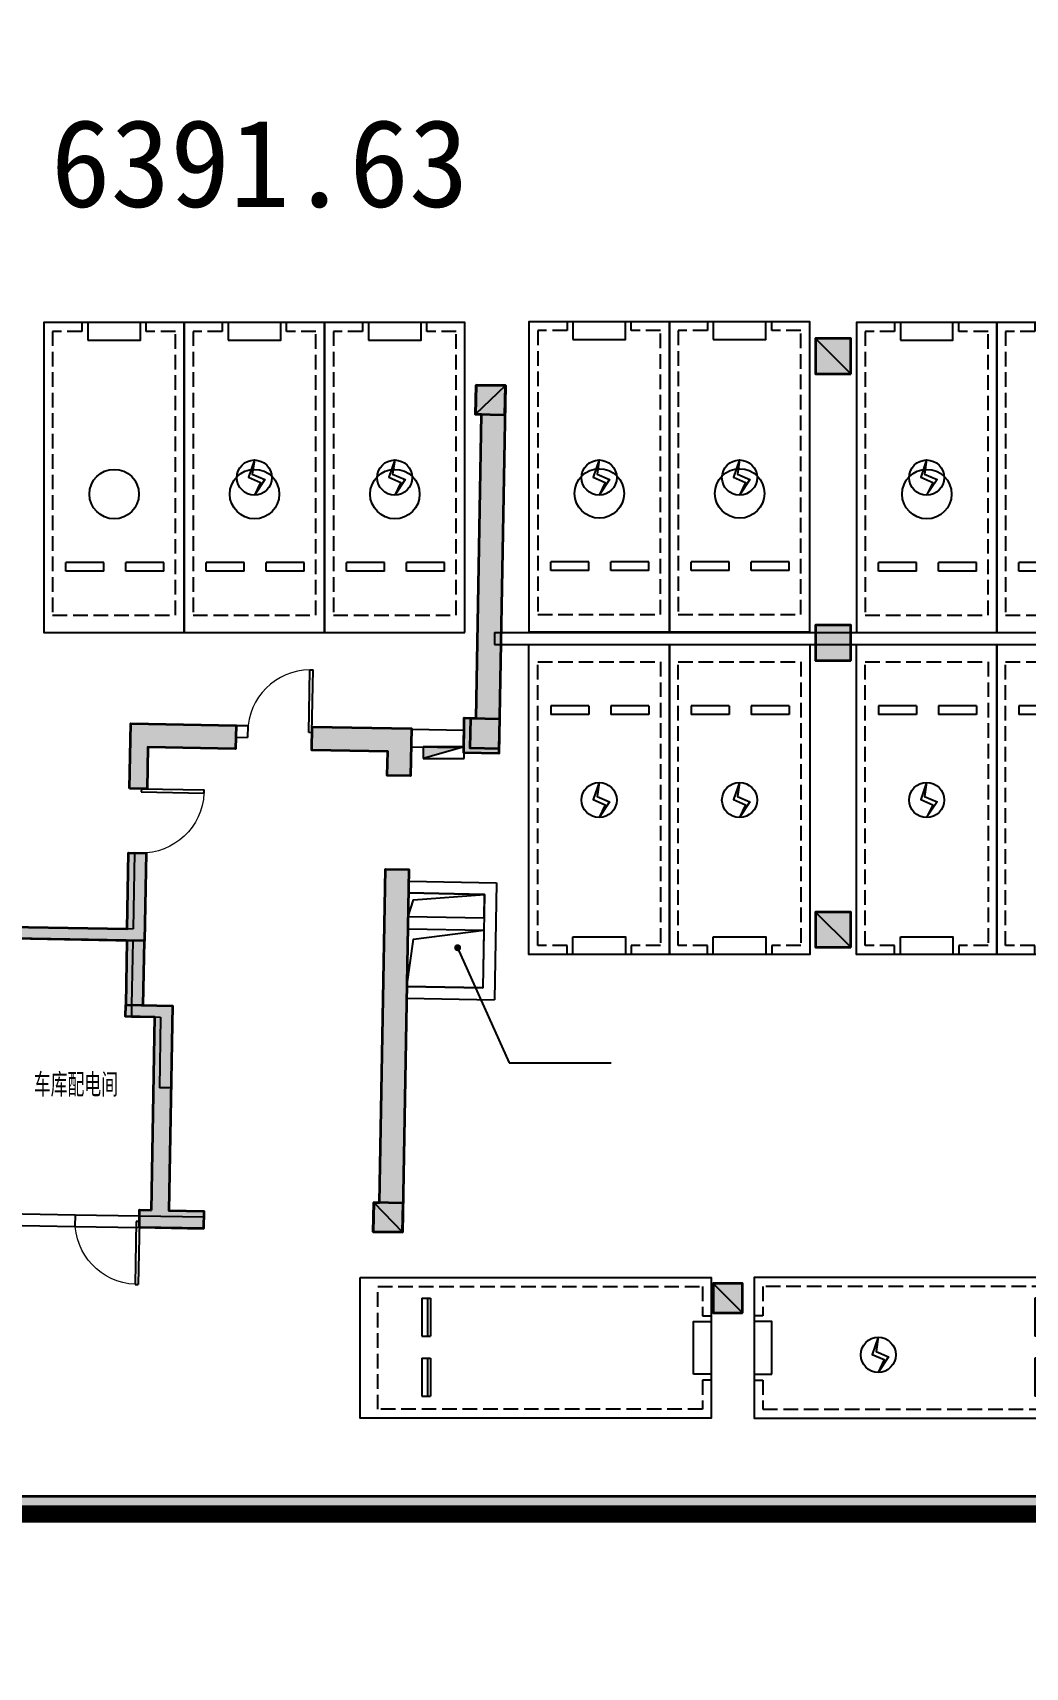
# Model space of a CAD drawing. Extents: x 512858 to 514372, y -232486 to -231710.
# Drawn here: x 512924.43 to 512941.41, y -232126.41 to -232098.47 of the extents above; entities that cross this region are included whole.
import ezdxf

# ---------------------------------------------------------------- set-up
doc = ezdxf.new("R2010")
doc.units = 0
doc.header["$LTSCALE"] = 1000
for name, pattern in [('DASH', [0.35, 0.25, -0.1]), ('新块$0$__DASH', [0.35, 0.25, -0.1]), ('新块$0$DASH', [0.35, 0.25, -0.1])]:
    doc.linetypes.add(name, pattern=pattern)
doc.layers.get('0').update_dxf_attribs({"color": 252})
for name, color, linetype in [('_0', 252, 'Continuous'), ('A-ANNO-HATC-PATT', 252, 'Continuous'), ('A-ANNO-NOTE', 252, 'Continuous'), ('A-COLU-CONC', 252, 'Continuous'), ('A-DOOR-FIRE', 252, 'Continuous'), ('A-WALL-BLOK', 252, 'Continuous'), ('AA-WALL', 252, 'Continuous'), ('AD-普通车位', 252, 'Continuous'), ('B1F_车位$0$A-PARK-W', 252, 'Continuous'), ('PUB_HATCH', 252, 'Continuous'), ('WALL', 252, 'Continuous'), ('建-房间名称', 252, 'Continuous'), ('新块$0$A-PARK-D', 252, 'Continuous'), ('新块$0$A-PARK-shuiping', 252, 'Continuous'), ('新块$0$AD-普通车位', 252, '新块$0$DASH'), ('风井', 252, 'Continuous')]:
    doc.layers.add(name, color=color, linetype=linetype)
for name, color, linetype, lineweight in [('P-FIRE-FH', 252, 'Continuous', 25), ('s-colu-cons', 252, 'Continuous', 35), ('S-COLU-HATC', 252, 'Continuous', 25), ('S-WALL', 252, 'Continuous', 35), ('S-WALL-HATC', 252, 'Continuous', 25), ('面积-不计容-地下室-1', 4, 'Continuous', 0)]:
    doc.layers.add(name, color=color, linetype=linetype, lineweight=lineweight)
doc.layers.add('数车位', color=252, linetype='Continuous', plot=False)
doc.styles.add('dw', font='simhei.ttf')
doc.styles.add('邻里中心-雨水$0$STANDARD', font='GBENOR', dxfattribs={"bigfont": 'GBCBIG'})

# ---------------------------------------------------------------- blocks, each defined once
blk = doc.blocks.new('新块$0$A$C0EC85F9A')
at = {"layer": '新块$0$A-PARK-D'}
for p, q in [((1025, 1200), (375, 1200)), ((375, 1050), (375, 1200)), ((1025, 1050), (1025, 1200)), ((2050, 1200), (1400, 1200)), ((1400, 1050), (1400, 1200)), ((2050, 1050), (2050, 1200)), ((1025, 1050), (375, 1050)), ((2050, 1050), (1400, 1050))]:
    blk.add_line(p, q, dxfattribs=at)
for points in [[(2400, 0), (2400, 5300), (0, 5300), (0, 0)], [(750, 5000), (1650, 5000), (1650, 5300), (750, 5300)]]:
    blk.add_lwpolyline(points, close=True, dxfattribs=at)
at = {"layer": '新块$0$A-PARK-D', "linetype": '新块$0$__DASH'}
blk.add_lwpolyline([(650, 5300), (650, 5150), (150, 5150), (150, 300), (2250, 300), (2250, 5150), (1750, 5150), (1750, 5300)], dxfattribs=at)
blk = doc.blocks.new('新块$0$dfghgfhfghg')
at = {"layer": '新块$0$A-PARK-D', "extrusion": (-1.87256e-08, 1.87406e-20, 1), "rotation": 8.24447464e-08}
blk.add_blockref('新块$0$A$C0EC85F9A', (-1200, -2800, 0), dxfattribs=at)
blk = doc.blocks.new('A$C040F5B7D')
at = {"layer": '新块$0$AD-普通车位', "extrusion": (2.15467e-06, 6.25413e-07, -1), "zscale": -1}
blk.add_blockref('新块$0$dfghgfhfghg', (-1200, 2800, 0), dxfattribs=at)
blk = doc.blocks.new('新块$0$A$C0C5D4F76')
at = {"layer": '新块$0$A-PARK-shuiping'}
for p, q in [((-1200, 850), (-1200, 200)), ((-1050, 850), (-1200, 850)), ((-1150, 850), (-1150, 200)), ((-1050, 850), (-1050, 200)), ((-1050, 200), (-1200, 200)), ((-1050, -175), (-1200, -175)), ((-1200, -175), (-1200, -825)), ((-1150, -175), (-1150, -825)), ((-1050, -175), (-1050, -825)), ((-1050, -825), (-1200, -825))]:
    blk.add_line(p, q, dxfattribs=at)
for points in [[(0, 1200), (-6000, 1200), (-6000, -1200), (0, -1200)], [(-5700, -450), (-5700, 450), (-6000, 450), (-6000, -450)]]:
    blk.add_lwpolyline(points, close=True, dxfattribs=at)
at = {"layer": '新块$0$A-PARK-shuiping', "linetype": '新块$0$__DASH'}
blk.add_lwpolyline([(-6000, -550), (-5850, -550), (-5850, -1050), (-300, -1050), (-300, 1050), (-5850, 1050), (-5850, 550), (-6000, 550)], dxfattribs=at)
blk = doc.blocks.new('CHEWEI')
at = {"layer": 'AD-普通车位', "extrusion": (0, 0, -1), "zscale": -1}
for p in [(-588888, 180398), (-591288, 180398), (-593688, 180398), (-597183, 180410, 0), (-599583, 180410, 0), (-602783, 180398, 0), (-605183, 180398, 0)]:
    blk.add_blockref('A$C040F5B7D', p, dxfattribs=at)
at = {"layer": 'AD-普通车位', "extrusion": (0, 0, -1), "xscale": -1, "zscale": -1, "rotation": 180}
for p in [(-597183, 180198, 0), (-599583, 180198, 0), (-602783, 180198, 0), (-605183, 180198, 0)]:
    blk.add_blockref('A$C040F5B7D', p, dxfattribs=at)
at = {"layer": '新块$0$AD-普通车位', "rotation": 359.9999991684106}
blk.add_blockref('新块$0$A$C0C5D4F76', (604633, 168173), dxfattribs=at)
blk = doc.blocks.new('电动车')
at = {"layer": 'B1F_车位$0$A-PARK-W'}
for points in [[(625881, 295772), (625779, 295480), (625984, 295390), (625881, 295172)], [(625881, 295772), (625845, 295530), (626058, 295440), (625881, 295172)]]:
    blk.add_lwpolyline(points, dxfattribs=at)
blk.add_circle((625881, 295472), 300, dxfattribs=at)
blk = doc.blocks.new('A$C1C124BEE')
at = {"layer": 'S-WALL-HATC'}
h = blk.add_hatch(color=256, dxfattribs=at)
h.dxf.hatch_style = 1
h.paths.add_polyline_path([(52250, 4500), (52750, 4500), (52750, -1791), (52150, -1791), (52150, -1190), (52350, -1190), (52350, 4000), (52250, 4000)])
h = blk.add_hatch(color=256, dxfattribs=at)
h.dxf.hatch_style = 1
h.paths.add_polyline_path([(46450, -2500), (46450, -1390), (48250, -1390), (48250, -1791), (46750, -1791), (46750, -2500)])
h = blk.add_hatch(color=256, dxfattribs=at)
h.dxf.hatch_style = 1
h.paths.add_polyline_path([(49550, -1390), (51250, -1390), (51250, -2200), (50850, -2200), (50850, -1791), (49550, -1791)])
h = blk.add_hatch(color=256, dxfattribs=at)
h.dxf.hatch_style = 1
h.paths.add_polyline_path([(46750, -3600), (46750, -5100), (40350, -5100), (40350, -4900), (43550, -4900), (43550, -4400), (43750, -4400), (43750, -4900), (46450, -4900), (46450, -3600)])
at = {"layer": 'S-WALL-HATC', "linetype": 'ByBlock'}
h = blk.add_hatch(color=256, dxfattribs=at)
h.dxf.hatch_style = 1
h.paths.add_polyline_path([(50850, -9500), (50850, -3800), (51250, -3800), (51250, -10000), (50750, -10000), (50750, -9500)])
h = blk.add_hatch(color=256, dxfattribs=at)
h.dxf.hatch_style = 1
h.paths.add_polyline_path([(46450, -6200), (46750, -6200), (46750, -5099), (46450, -5099)])
h = blk.add_hatch(color=256, dxfattribs=at)
h.dxf.hatch_style = 1
h.paths.add_polyline_path([(46950, -9700), (46950, -6400), (46450, -6400), (46450, -6200), (47250, -6200), (47250, -9700), (47850, -9700), (47850, -10000), (46750, -10000), (46750, -9700)])
at = {"layer": 'S-WALL', "linetype": 'ByBlock'}
blk.add_lwpolyline([(52250, 4500), (52750, 4500), (52750, -1791), (52150, -1791), (52150, -1190), (52350, -1190), (52350, 4000), (52250, 4000), (52250, 4500)], dxfattribs=at)
at = {"layer": 'S-WALL', "linetype": 'ByBlock', "lineweight": 35}
blk.add_lwpolyline([(46450, -2500), (46450, -1390), (48250, -1390), (48250, -1791), (46750, -1791), (46750, -2500), (46450, -2500)], dxfattribs=at)
for points in [[(49550, -1390), (51250, -1390), (51250, -2200), (50850, -2200), (50850, -1791), (49550, -1791)], [(46750, -3600), (46750, -5100), (40350, -5100), (40350, -4900), (43550, -4900), (43550, -4400), (43750, -4400), (43750, -4900), (46450, -4900), (46450, -3600)], [(50850, -9500), (50850, -3800), (51250, -3800), (51250, -10000), (50750, -10000), (50750, -9500)], [(46450, -6200), (46750, -6200), (46750, -5099), (46450, -5099)], [(46950, -9700), (46950, -6400), (46450, -6400), (46450, -6200), (47250, -6200), (47250, -9700), (47850, -9700), (47850, -10000), (46750, -10000), (46750, -9700)]]:
    blk.add_lwpolyline(points, close=True, dxfattribs=at)
blk = doc.blocks.new('$TwtSys$00000434')
for p, q in [((-0.5, 0.5), (-0.5, -0.5)), ((-0.5, -0.5), (0.5, 0.5)), ((0.5, 0.5), (-0.5, 0.5)), ((0.5, -0.5), (0.5, 0.5)), ((-0.5, -0.5), (0.5, -0.5))]:
    blk.add_line(p, q)
blk.add_solid([(0.5, -0.5), (0.5, 0.5), (-0.5, -0.5)])
blk = doc.blocks.new('A$C3CF8769D')
at = {"layer": 'P-FIRE-FH', "xscale": 700, "yscale": 200, "zscale": 700, "rotation": 179.9999999996575}
blk.add_blockref('$TwtSys$00000434', (62911, -44279), dxfattribs=at)
blk = doc.blocks.new('A$C5B776904')
at = {"layer": 'S-COLU-HATC'}
for points in [[(69969, -37900), (69969, -37300), (69369, -37300), (69369, -37900)], [(64055, -38602), (64064, -38102), (63564, -38093), (63555, -38593)], [(69969, -42800), (69969, -42200), (69369, -42200), (69369, -42800)], [(63958, -44303), (63967, -43803), (63467, -43794), (63458, -44294)], [(69969, -47700), (69969, -47100), (69369, -47100), (69369, -47700)], [(62304, -52575), (62313, -52075), (61813, -52066), (61804, -52566)], [(68119, -53950), (68119, -53450), (67619, -53450), (67619, -53950)]]:
    blk.add_hatch(color=256, dxfattribs=at).paths.add_polyline_path(points)
at = {"layer": 'S-WALL-HATC'}
h = blk.add_hatch(color=256, dxfattribs=at)
h.paths.add_polyline_path([(74119, -57391), (74119, -59861), (106019, -59861), (106019, -57400), (111069, -57400), (111069, 0), (0, 0), (0, -54446), (41810, -57391)])
h.paths.add_polyline_path([(41820, -57091), (300, -54166), (300, -300), (110769, -300), (110769, -57100), (105719, -57100), (105719, -59561), (74419, -59561), (74419, -57091)], flags=16)
at = {"linetype": 'ByBlock'}
for p, q in [((69369, -37300), (69969, -37900)), ((63555, -38593), (64064, -38102)), ((69369, -47100), (69969, -47700)), ((61813, -52066), (62304, -52575)), ((68119, -53950), (67619, -53450))]:
    blk.add_line(p, q, dxfattribs=at)
at = {"layer": 's-colu-cons'}
for points in [[(69969, -37900), (69969, -37300), (69369, -37300), (69369, -37900)], [(64055, -38602), (64064, -38102), (63564, -38093), (63555, -38593)], [(69969, -42800), (69969, -42200), (69369, -42200), (69369, -42800)], [(63958, -44303), (63967, -43803), (63467, -43794), (63458, -44294)], [(69969, -47700), (69969, -47100), (69369, -47100), (69369, -47700)], [(62304, -52575), (62313, -52075), (61813, -52066), (61804, -52566)], [(68119, -53950), (68119, -53450), (67619, -53450), (67619, -53950)]]:
    blk.add_lwpolyline(points, close=True, dxfattribs=at)
at = {"layer": 'S-WALL'}
blk.add_lwpolyline([(41810, -57391), (0, -54446), (0, 0), (111069, 0), (111069, -57400), (106019, -57400), (106019, -59861), (74119, -59861), (74119, -57391)], close=True, dxfattribs=at)
blk.add_lwpolyline([(41824, -57091), (300, -54166), (300, -300), (110769, -300), (110769, -57100), (105719, -57100), (105719, -59561), (74419, -59561), (74419, -57091), (41817, -57091)], dxfattribs=at)
blk = doc.blocks.new('$DorLib2D$00000001')
for p, q in [((0.45, 0.975), (0.5, 0.975)), ((0.45, 0), (0.45, 0.975)), ((0.5, 0), (0.5, 0.975)), ((0.5, 0), (0.45, 0))]:
    blk.add_line(p, q)
at = {"lineweight": 13}
blk.add_arc((0.475, 0), 0.975, 91.4693, 180, dxfattribs=at)
blk = doc.blocks.new('B-BZZ')
at = {"layer": 'A-ANNO-HATC-PATT'}
for points in [[(599874, -64028), (599874, -64628), (600474, -64628), (600474, -64028)], [(599874, -68928), (599874, -69528), (600474, -69528), (600474, -68928)], [(599874, -73828), (599874, -74428), (600474, -74428), (600474, -73828)], [(598124, -80178), (598124, -80678), (598624, -80678), (598624, -80178)]]:
    blk.add_hatch(color=256, dxfattribs=at).paths.add_polyline_path(points, flags=17)
at = {"layer": 'A-COLU-CONC'}
for points in [[(599874, -64628), (600474, -64628), (600474, -64028), (599874, -64028)], [(599874, -69528), (600474, -69528), (600474, -68928), (599874, -68928)], [(599874, -74428), (600474, -74428), (600474, -73828), (599874, -73828)], [(598124, -80678), (598624, -80678), (598624, -80178), (598124, -80178)]]:
    blk.add_lwpolyline(points, close=True, dxfattribs=at)

msp = doc.modelspace()

# ---------------------------------------------------------------- hatches: boundary and pattern name
at = {"layer": 'A-ANNO-HATC-PATT'}
for points in [[(512932.02, -232104.493), (512932.011, -232104.993), (512932.511, -232105.002), (512932.52, -232104.502)], [(512931.919, -232110.192), (512931.91, -232110.692), (512932.41, -232110.701), (512932.419, -232110.201)], [(512930.27, -232118.464), (512930.261, -232118.964), (512930.761, -232118.973), (512930.77, -232118.473)]]:
    msp.add_hatch(color=252, dxfattribs=at).paths.add_polyline_path(points, flags=17)
at = {"layer": 'A-ANNO-NOTE'}
msp.add_hatch(color=252, dxfattribs=at).paths.add_polyline_path([(512931.76, -232114.11, 1), (512931.64, -232114.11, 1)], flags=17)
at = {"layer": 'PUB_HATCH'}
msp.add_hatch(color=252, dxfattribs=at).paths.add_polyline_path([(512942.721, -232123.639), (512942.871, -232123.489), (512910.272, -232123.489), (512910.267, -232123.639), (512910.262, -232123.789), (512942.571, -232123.789)], flags=17)

# ---------------------------------------------------------------- linework, layer by layer
at = {"layer": '_0', "color": 252, "elevation": 0}
msp.add_lwpolyline([(512930.853, -232113.574), (512932.153, -232113.597), (512932.16, -232113.197), (512930.861, -232113.174)], close=True, dxfattribs=at)
msp.add_lwpolyline([(512930.853, -232113.574), (512930.947, -232113.29), (512932.16, -232113.197)], dxfattribs=at)
at = {"layer": '_0', "color": 252}
msp.add_lwpolyline([(512930.832, -232114.774), (512930.946, -232113.963), (512932.149, -232113.81)], dxfattribs=at)
at = {"layer": 'A-ANNO-NOTE', "color": 252}
for p, q in [((512931.7, -232114.11), (512932.583, -232116.075)), ((512932.583, -232116.075), (512934.324, -232116.075))]:
    msp.add_line(p, q, dxfattribs=at)
at = {"layer": 'A-COLU-CONC', "color": 252}
for points in [[(512932.011, -232104.993), (512932.511, -232105.002), (512932.52, -232104.502), (512932.02, -232104.493)], [(512931.91, -232110.692), (512932.41, -232110.701), (512932.419, -232110.201), (512931.919, -232110.192)], [(512930.261, -232118.964), (512930.761, -232118.973), (512930.77, -232118.473), (512930.27, -232118.464)]]:
    msp.add_lwpolyline(points, close=True, dxfattribs=at)
at = {"layer": 'A-DOOR-FIRE', "color": 252}
for p, q in [((512925.157, -232118.872), (512926.257, -232118.892)), ((512925.161, -232118.673), (512926.26, -232118.692))]:
    msp.add_line(p, q, dxfattribs=at)
at = {"layer": 'A-WALL-BLOK', "color": 252}
for p, q in [((512932.333, -232108.724), (512952.721, -232108.724)), ((512932.333, -232108.724), (512932.333, -232108.924)), ((512932.333, -232108.924), (512952.721, -232108.924)), ((512927.911, -232110.31), (512927.908, -232110.51)), ((512927.908, -232110.51), (512928.108, -232110.514)), ((512927.911, -232110.31), (512928.111, -232110.314)), ((512929.211, -232110.334), (512929.207, -232110.534)), ((512930.911, -232110.374), (512930.905, -232110.674)), ((512930.911, -232110.374), (512931.81, -232110.39)), ((512931.81, -232110.39), (512931.805, -232110.69)), ((512930.905, -232110.674), (512931.805, -232110.69)), ((512926.392, -232111.393), (512926.192, -232111.39)), ((512926.172, -232112.49), (512926.149, -232113.789)), ((512926.372, -232112.493), (512926.347, -232113.893)), ((512930.864, -232112.974), (512930.86, -232113.174)), ((512930.864, -232112.974), (512932.364, -232113.001)), ((512932.364, -232113.001), (512932.328, -232115)), ((512930.86, -232113.174), (512932.16, -232113.197)), ((512932.16, -232113.197), (512932.132, -232114.797)), ((512923.649, -232113.745), (512926.149, -232113.789)), ((512926.347, -232113.893), (512926.325, -232115.093)), ((512923.745, -232113.946), (512926.145, -232113.989)), ((512926.145, -232113.989), (512926.125, -232115.089)), ((512930.832, -232114.773), (512930.828, -232114.973)), ((512930.828, -232114.973), (512932.328, -232115)), ((512930.832, -232114.773), (512932.132, -232114.797)), ((512926.124, -232115.089), (512926.121, -232115.289)), ((512926.121, -232115.289), (512926.621, -232115.298)), ((512926.124, -232115.089), (512926.825, -232115.102)), ((512926.325, -232115.093), (512926.125, -232115.089)), ((512926.825, -232115.102), (512926.8, -232116.507)), ((512926.621, -232115.298), (512926.6, -232116.503)), ((512926.8, -232116.507), (512926.6, -232116.503)), ((512923.958, -232118.851), (512925.157, -232118.872)), ((512923.961, -232118.651), (512925.161, -232118.673)), ((512926.257, -232118.892), (512927.357, -232118.912)), ((512926.26, -232118.692), (512927.361, -232118.712)), ((512927.361, -232118.712), (512927.357, -232118.912))]:
    msp.add_line(p, q, dxfattribs=at)
for points in [[(512928.111, -232110.314), (512928.108, -232110.514)], [(512929.211, -232110.334), (512929.207, -232110.534)], [(512926.392, -232111.393), (512926.192, -232111.39)], [(512926.372, -232112.493), (512926.172, -232112.49)], [(512925.161, -232118.673), (512925.157, -232118.872)], [(512926.26, -232118.692), (512926.257, -232118.892)]]:
    msp.add_lwpolyline(points, dxfattribs=at)
at = {"layer": 'WALL', "color": 252}
for p, q in [((512942.871, -232123.489), (512910.272, -232123.489)), ((512942.571, -232123.789), (512910.262, -232123.789))]:
    msp.add_line(p, q, dxfattribs=at)
at = {"layer": '数车位', "color": 252}
for centre in [(512925.827, -232106.356, 0), (512928.227, -232106.356, 0), (512930.627, -232106.356, 0), (512934.123, -232106.345, 0), (512936.523, -232106.345, 0), (512939.723, -232106.356, 0)]:
    msp.add_circle(centre, 0.423, dxfattribs=at)
at = {"layer": '面积-不计容-地下室-1', "linetype": 'DASH', "ltscale": 0.003, "const_width": 0.3}
msp.add_lwpolyline([(512868.452, -232120.845), (512910.262, -232123.789), (512942.571, -232123.789), (512942.571, -232126.259), (512974.471, -232126.259), (512974.471, -232123.799), (512979.521, -232123.799), (512979.521, -232066.399), (512868.452, -232066.399)], close=True, dxfattribs=at)
at = {"layer": '风井', "color": 252}
for points in [[(512930.86, -232113.174), (512932.16, -232113.197), (512932.132, -232114.797), (512930.832, -232114.773)], [(512930.853, -232113.787), (512932.149, -232113.81), (512932.132, -232114.797), (512930.832, -232114.774)]]:
    msp.add_lwpolyline(points, close=True, dxfattribs=at)

# ---------------------------------------------------------------- block references
at = {"color": 252, "xscale": 0.001, "yscale": 0.001, "zscale": 0.001}
for name, p in [('CHEWEI', (512338.137, -232289.122)), ('电动车', (512302.344, -232401.545, 0)), ('电动车', (512304.744, -232401.545, 0)), ('电动车', (512308.239, -232401.545, 0)), ('电动车', (512310.639, -232401.545, 0)), ('电动车', (512313.839, -232401.545, 0)), ('电动车', (512308.239, -232407.057, 0)), ('电动车', (512310.639, -232407.057, 0)), ('电动车', (512313.839, -232407.057, 0)), ('电动车', (512313.011, -232416.54, 0))]:
    msp.add_blockref(name, p, dxfattribs=at)
at = {"layer": '_0', "color": 252, "xscale": 0.001, "yscale": 0.001, "zscale": 0.001}
for name, p in [('A$C5B776904', (512868.453, -232066.399)), ('A$C3CF8769D', (512868.552, -232066.499))]:
    msp.add_blockref(name, p, dxfattribs=at)
at = {"layer": 'A-DOOR-FIRE', "color": 252, "zscale": 0.2}
for p, xscale, yscale, rotation in [((512928.659, -232110.424), 1.1, 1.1, 358.9735321936288), ((512926.282, -232111.942), -1.1, 1.1, 268.9735321936129), ((512925.709, -232118.782), 1.1, -1.1, 358.9735675020099)]:
    msp.add_blockref('$DorLib2D$00000001', p, dxfattribs=dict(at, xscale=xscale, yscale=yscale, rotation=rotation))
at = {"layer": 'AA-WALL', "color": 252, "xscale": 0.001, "yscale": 0.001, "zscale": 0.001}
msp.add_blockref('B-BZZ', (512337.947, -232039.671), dxfattribs=at)
at = {"layer": '新块$0$AD-普通车位', "color": 252, "xscale": -0.001, "yscale": 0.001, "zscale": 0.001, "rotation": 8.3158943e-07}
msp.add_blockref('新块$0$A$C0C5D4F76', (512930.035, -232120.949), dxfattribs=at)
at = {"layer": '风井', "color": 252, "xscale": 0.001, "yscale": 0.001, "zscale": 0.001, "rotation": 358.9735741809012}
msp.add_blockref('A$C1C124BEE', (512879.694, -232108.056, 0), dxfattribs=at)

# ---------------------------------------------------------------- texts
at = {"layer": '建-房间名称', "color": 252, "style": '邻里中心-雨水$0$STANDARD'}
msp.add_text('车库配电间', height=0.4, dxfattribs=at).set_placement((512924.453, -232116.656))
at = {"layer": '面积-不计容-地下室-1', "linetype": 'DASH', "ltscale": 3, "style": 'dw'}
msp.add_text('6391.63', height=1.5, dxfattribs=at).set_placement((512924.745, -232101.448))

doc.saveas('drawing.dxf')
